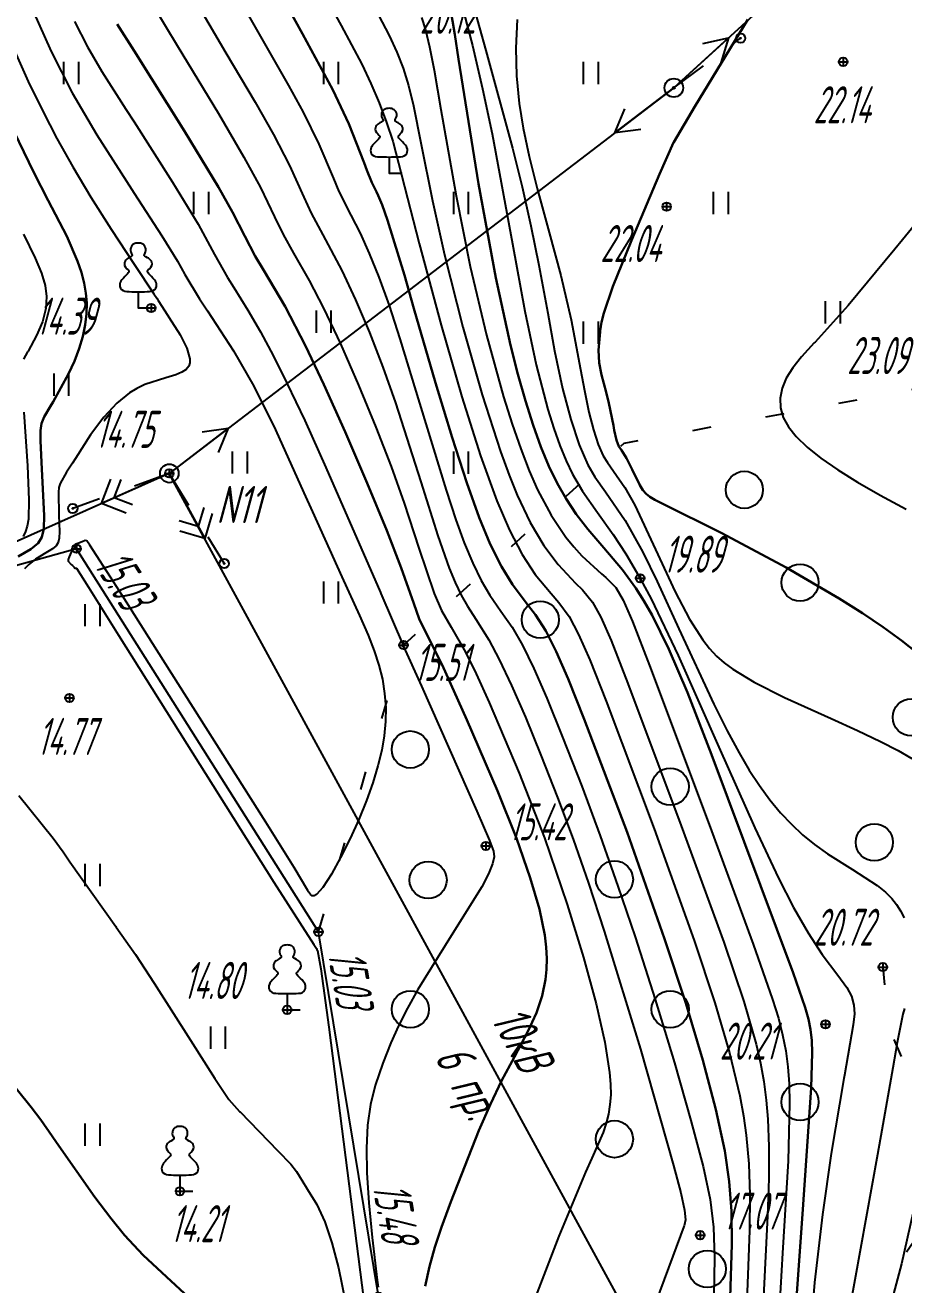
# Model space of a CAD drawing. Extents: x 1233805 to 1234355, y 654698 to 655114.
# Drawn here: x 1234192.39 to 1234216.06, y 654928.25 to 654962.2 of the extents above; entities that cross this region are included whole.
import ezdxf

# ---------------------------------------------------------------- set-up
doc = ezdxf.new("R2010")
doc.units = 0
doc.linetypes.add('ИИDash_05_15', pattern=[2, 0.5, -1.5])
doc.linetypes.add('ИИDash_10_10', pattern=[2, 1, -1])
for name, color, linetype, lineweight in [('ИИ_ГОРИЗОНТАЛИ_ОСН', 32, 'Continuous', 25), ('ИИ_ГОРИЗОНТАЛИ_УТОЛЩ', 32, 'Continuous', 30), ('ИИ_ЛЭП_ВН', 250, 'Continuous', 25), ('ИИ_ЛЭП_НН', 250, 'Continuous', 25), ('ИИ_ОГРАДЫ', 7, 'Continuous', 25), ('ИИ_ОТМЕТКИ', 7, 'Continuous', 25), ('ИИ_УГОДЬЯ', 7, 'Continuous', 25)]:
    doc.layers.add(name, color=color, linetype=linetype, lineweight=lineweight)
doc.styles.add('VNIPISIMPLEXCUR', font='simplex.shx', dxfattribs={"width": 0.8, "oblique": 15})
doc.styles.add('ГОСТ 2.304 КУРСИВ', font='cs_gost2304.shx', dxfattribs={"oblique": 15})
doc.linetypes.add('ИИ054741_6', pattern='A,2,-0.5,[35,3dservice.shx,S=1,R=0,X=0,Y=0],-0.5,2', length=5)

# ---------------------------------------------------------------- blocks, each defined once
blk = doc.blocks.new('ИИ05401')
at = {"color": 0, "linetype": 'Continuous', "lineweight": 25}
for points in [[(-0.4, 1.2), (-0.4, 0)], [(0.4, 1.2), (0.4, 0)]]:
    blk.add_lwpolyline(points, dxfattribs=at)
blk = doc.blocks.new('ИИ053881')
at = {"color": 0, "linetype": 'Continuous', "lineweight": 25}
blk.add_lwpolyline([(0, 0.875), (0.129, 0.876), (0.342, 0.878), (0.479, 0.882), (0.614, 0.891), (0.726, 0.907), (0.816, 0.94), (0.906, 1), (0.956, 1.071), (0.983, 1.151), (0.991, 1.231), (0.986, 1.295), (0.963, 1.379), (0.932, 1.445), (0.884, 1.516), (0.798, 1.61), (0.719, 1.692), (0.646, 1.766), (0.575, 1.842), (0.536, 1.889), (0.511, 1.929), (0.501, 1.967), (0.504, 1.992), (0.518, 2.017), (0.545, 2.049), (0.608, 2.115), (0.679, 2.198), (0.732, 2.29), (0.745, 2.372), (0.736, 2.444), (0.709, 2.515), (0.672, 2.575), (0.633, 2.617), (0.596, 2.646), (0.548, 2.678), (0.495, 2.709), (0.408, 2.76), (0.363, 2.789), (0.336, 2.812), (0.324, 2.831), (0.321, 2.846), (0.325, 2.865), (0.335, 2.89), (0.353, 2.928), (0.372, 2.968), (0.4, 3.034), (0.413, 3.103), (0.412, 3.19), (0.398, 3.247), (0.363, 3.319), (0.32, 3.377), (0.284, 3.414), (0.246, 3.444), (0.181, 3.476), (0.125, 3.489), (0.07, 3.496), (0, 3.5), (-0.07, 3.496), (-0.125, 3.489), (-0.181, 3.476), (-0.246, 3.444), (-0.284, 3.414), (-0.32, 3.377), (-0.363, 3.319), (-0.398, 3.247), (-0.412, 3.19), (-0.413, 3.103), (-0.4, 3.034), (-0.372, 2.968), (-0.353, 2.928), (-0.335, 2.89), (-0.325, 2.865), (-0.321, 2.846), (-0.324, 2.831), (-0.336, 2.812), (-0.363, 2.789), (-0.408, 2.76), (-0.495, 2.709), (-0.548, 2.678), (-0.596, 2.646), (-0.633, 2.617), (-0.672, 2.575), (-0.709, 2.515), (-0.736, 2.444), (-0.745, 2.372), (-0.732, 2.29), (-0.679, 2.198), (-0.608, 2.115), (-0.545, 2.049), (-0.518, 2.017), (-0.504, 1.992), (-0.501, 1.967), (-0.511, 1.929), (-0.536, 1.889), (-0.575, 1.842), (-0.646, 1.766), (-0.719, 1.692), (-0.798, 1.61), (-0.884, 1.516), (-0.932, 1.445), (-0.963, 1.379), (-0.986, 1.295), (-0.991, 1.231), (-0.983, 1.151), (-0.956, 1.071), (-0.906, 1), (-0.816, 0.94), (-0.726, 0.907), (-0.614, 0.891), (-0.479, 0.882), (-0.342, 0.878), (-0.129, 0.876)], close=True, dxfattribs=at)
blk.add_lwpolyline([(0, 0.875), (0, 0), (0.7, 0)], dxfattribs=at)
blk = doc.blocks.new('ИИ05368')
at = {"color": 0, "linetype": 'Continuous'}
blk.add_circle((0, 0), 1, dxfattribs=at)
blk = doc.blocks.new('ИИ051144')
at = {"color": 0, "linetype": 'Continuous', "lineweight": 25, "flags": 128}
for points in [[(2.775, 0.707), (4, 0), (2.775, -0.707)], [(4, 0), (0, 0)]]:
    blk.add_lwpolyline(points, dxfattribs=at)
blk = doc.blocks.new('ИИ051081')
at = {"linetype": 'Continuous', "lineweight": 25}
blk.add_hatch(color=0, dxfattribs=at).paths.add_polyline_path([(-0.05, 0, 1), (0.05, 0, 1)])
at = {"color": 0, "linetype": 'Continuous', "lineweight": 25}
for radius in [0.5, 0.05]:
    blk.add_circle((0, 0), radius, dxfattribs=at)
blk = doc.blocks.new('ИИ051141')
at = {"color": 0, "linetype": 'Continuous', "lineweight": 25, "flags": 128}
for points in [[(2.5, 0.75), (3.25, 0), (2.5, -0.75)], [(3, 1), (4, 0), (3, -1)], [(0, 0), (4, 0)]]:
    blk.add_lwpolyline(points, dxfattribs=at)
blk = doc.blocks.new('PICKET')
at = {"color": 0, "linetype": 'Continuous', "lineweight": 25}
for p, q in [((-0.23, 0), (0.23, 0)), ((0, 0.23), (0, -0.23))]:
    blk.add_line(p, q, dxfattribs=at)
blk.add_circle((0, 0), 0.23, dxfattribs=at)
at = {"color": 0, "linetype": 'Continuous', "style": 'VNIPISIMPLEXCUR', "oblique": 15, "width": 0.8}
blk.add_attdef('OTMETKA', (1.25, 0.3), '', height=2, dxfattribs=at)
at = {"color": 8, "linetype": 'Continuous', "style": 'VNIPISIMPLEXCUR', "oblique": 15, "width": 0.8, "flags": 1}
blk.add_attdef('NOMER', (1.25, -2.7), '', height=2, dxfattribs=at)

msp = doc.modelspace()

# ---------------------------------------------------------------- linework, layer by layer
at = {"layer": 'ИИ_ГОРИЗОНТАЛИ_ОСН', "flags": 128}
for points, elevation in [([(1234203.976, 654963.427), (1234204.438, 654961.649), (1234204.708, 654960.489), (1234204.967, 654959.269), (1234205.52, 654956.309), (1234205.852, 654954.494), (1234206.16, 654953.042), (1234206.471, 654951.846), (1234206.63, 654951.332), (1234206.794, 654950.872), (1234206.962, 654950.462), (1234207.136, 654950.101), (1234207.407, 654949.64), (1234207.812, 654949.064), (1234208.229, 654948.477), (1234208.571, 654947.95), (1234208.91, 654947.372), (1234209.251, 654946.735), (1234209.981, 654945.21), (1234211.08, 654942.741), (1234212.045, 654940.568), (1234212.686, 654939.206), (1234213.092, 654938.423), (1234213.486, 654937.739), (1234213.865, 654937.155), (1234214.28, 654936.596), (1234214.527, 654936.26), (1234214.649, 654936.026), (1234214.715, 654935.791), (1234214.73, 654935.553), (1234214.695, 654935.259), (1234214.465, 654933.904), (1234214.448, 654933.809), (1234214.108, 654931.791), (1234213.867, 654930.143), (1234213.657, 654928.315), (1234213.49, 654926.363)], 20.5), ([(1234197.9, 654963.354), (1234198.87, 654961.646), (1234199.487, 654960.574), (1234199.881, 654959.855), (1234200.304, 654958.995), (1234200.7, 654958.065), (1234200.844, 654957.715), (1234201.16, 654957.078), (1234201.411, 654956.599), (1234201.662, 654956.051), (1234201.918, 654955.411), (1234202.192, 654954.644), (1234202.486, 654953.744), (1234203.012, 654952.012), (1234203.731, 654949.664), (1234203.993, 654948.871), (1234204.219, 654948.246), (1234204.446, 654947.697), (1234204.674, 654947.231), (1234204.908, 654946.834), (1234205.209, 654946.406), (1234205.511, 654945.972), (1234205.789, 654945.488), (1234206.094, 654944.863), (1234206.442, 654944.065), (1234206.87, 654943.011), (1234207.383, 654941.687), (1234207.88, 654940.347), (1234208.359, 654938.993), (1234208.821, 654937.627), (1234209.362, 654935.94), (1234209.883, 654934.229), (1234210.327, 654932.678), (1234210.652, 654931.436), (1234210.842, 654930.547), (1234210.932, 654929.805), (1234210.957, 654928.967), (1234210.93, 654927.496)], 17.5), ([(1234200.365, 654963.177), (1234200.901, 654962.19), (1234201.459, 654961.148), (1234201.705, 654960.631), (1234201.93, 654960.105), (1234202.129, 654959.579), (1234202.296, 654959.07), (1234202.532, 654958.168), (1234203.001, 654956.314), (1234203.594, 654954.118), (1234204.156, 654952.18), (1234204.659, 654950.594), (1234205.096, 654949.38), (1234205.436, 654948.589), (1234205.781, 654947.931), (1234206.133, 654947.398), (1234206.559, 654946.887), (1234206.771, 654946.644), (1234207.043, 654946.261), (1234207.3, 654945.78), (1234207.598, 654945.096), (1234208.039, 654943.978), (1234209.333, 654940.539), (1234210.413, 654937.53), (1234210.974, 654935.847), (1234211.368, 654934.505), (1234211.644, 654933.34), (1234211.743, 654932.803), (1234211.817, 654932.286), (1234211.887, 654931.512), (1234211.914, 654930.672), (1234211.903, 654929.716), (1234211.848, 654928.288), (1234211.802, 654927.168)], 18.5), ([(1234204.288, 654963.36), (1234204.801, 654961.519), (1234205.523, 654958.885), (1234205.781, 654957.839), (1234206.015, 654956.792), (1234206.228, 654955.735), (1234206.467, 654954.442), (1234206.654, 654953.423), (1234206.869, 654952.406), (1234207.086, 654951.569), (1234207.312, 654950.888), (1234207.55, 654950.349), (1234207.741, 654950.026), (1234208.025, 654949.623), (1234208.556, 654948.847), (1234209.031, 654948), (1234209.419, 654947.202), (1234210.003, 654945.927), (1234210.943, 654943.897), (1234211.302, 654943.18), (1234211.624, 654942.584), (1234211.897, 654942.124), (1234212.174, 654941.704), (1234212.454, 654941.321), (1234212.74, 654940.974), (1234213.031, 654940.662), (1234213.334, 654940.379), (1234213.653, 654940.117), (1234214.009, 654939.862), (1234214.674, 654939.444), (1234215.346, 654939.012), (1234215.565, 654938.836), (1234215.742, 654938.659), (1234215.866, 654938.502), (1234215.975, 654938.33), (1234216.069, 654938.143)], 21), ([(1234192.444, 654962.943), (1234193.094, 654961.495), (1234193.656, 654960.38), (1234194.317, 654959.244), (1234195.262, 654957.768), (1234195.324, 654957.674), (1234196.072, 654956.52), (1234196.494, 654955.838), (1234196.696, 654955.477), (1234197.085, 654954.821), (1234197.298, 654954.502), (1234197.999, 654953.423), (1234198.551, 654952.469), (1234199.137, 654951.295), (1234199.9, 654949.598), (1234200.128, 654949.082), (1234200.922, 654947.331), (1234201.398, 654946.29), (1234201.631, 654945.76), (1234201.794, 654945.342), (1234201.921, 654944.949), (1234202.013, 654944.573), (1234202.075, 654944.192), (1234202.105, 654943.814), (1234202.101, 654943.434), (1234202.064, 654943.051), (1234201.996, 654942.66), (1234201.892, 654942.236), (1234201.754, 654941.783), (1234201.583, 654941.304), (1234201.376, 654940.796), (1234201.143, 654940.279), (1234200.889, 654939.77), (1234200.639, 654939.317), (1234200.41, 654938.96), (1234200.24, 654938.769), (1234200.175, 654938.733), (1234200.121, 654938.732), (1234200.074, 654938.766), (1234200.024, 654938.842), (1234200.002, 654938.881), (1234199.636, 654939.499), (1234198.873, 654940.723), (1234195.935, 654945.36), (1234195.009, 654946.818), (1234194.767, 654947.2), (1234194.134, 654948.187), (1234194.048, 654948.301), (1234194.005, 654948.315), (1234193.923, 654948.279), (1234193.806, 654948.23), (1234193.759, 654948.215), (1234193.737, 654948.202), (1234193.731, 654948.15), (1234193.729, 654948.131), (1234193.709, 654948.091), (1234193.692, 654948.08), (1234193.654, 654948.053), (1234193.636, 654948.015), (1234193.629, 654947.993), (1234193.577, 654947.875), (1234193.573, 654947.867), (1234193.545, 654947.8), (1234193.549, 654947.753), (1234193.628, 654947.668), (1234193.664, 654947.637), (1234193.707, 654947.589), (1234193.732, 654947.565), (1234193.741, 654947.569), (1234193.772, 654947.563), (1234194.096, 654947.052), (1234194.904, 654945.759), (1234199.087, 654939.099), (1234200.168, 654937.423), (1234200.17, 654937.42), (1234200.237, 654937.315), (1234200.25, 654937.29), (1234200.267, 654937.26), (1234200.267, 654937.259), (1234200.356, 654936.763), (1234200.57, 654935.195), (1234201.708, 654926.275)], 15), ([(1234196.879, 654963.025), (1234197.799, 654961.459), (1234198.588, 654960.123), (1234199.083, 654959.25), (1234199.514, 654958.416), (1234199.901, 654957.565), (1234200.092, 654957.136), (1234200.406, 654956.55), (1234200.92, 654955.586), (1234201.289, 654954.796), (1234201.664, 654953.914), (1234202.025, 654952.984), (1234202.367, 654952.024), (1234203.048, 654949.897), (1234203.51, 654948.436), (1234203.816, 654947.564), (1234203.976, 654947.176), (1234204.138, 654946.838), (1234204.307, 654946.538), (1234204.534, 654946.187), (1234204.881, 654945.636), (1234205.163, 654945.102), (1234205.491, 654944.406), (1234205.865, 654943.549), (1234206.286, 654942.527), (1234206.735, 654941.383), (1234207.149, 654940.263), (1234207.563, 654939.073), (1234207.988, 654937.779), (1234208.963, 654934.6), (1234209.86, 654931.47), (1234210.051, 654930.732), (1234210.152, 654930.262), (1234210.179, 654930.002), (1234210.141, 654929.836), (1234210.137, 654929.826), (1234210.046, 654929.58), (1234209.285, 654927.524)], 17), ([(1234191.57, 654962.689), (1234192.469, 654960.685), (1234192.862, 654959.881), (1234193.247, 654959.143), (1234193.673, 654958.385), (1234194.16, 654957.569), (1234194.703, 654956.703), (1234195.324, 654955.755), (1234195.859, 654954.961), (1234195.94, 654954.841), (1234195.974, 654954.784), (1234196.233, 654954.372), (1234196.263, 654954.328), (1234196.564, 654953.854), (1234196.744, 654953.496), (1234196.822, 654953.212), (1234196.822, 654953.101), (1234196.796, 654953.009), (1234196.728, 654952.92), (1234196.614, 654952.844), (1234196.451, 654952.778), (1234196.181, 654952.698), (1234195.616, 654952.513), (1234195.395, 654952.41), (1234195.198, 654952.292), (1234194.859, 654952.016), (1234194.51, 654951.637), (1234194.153, 654951.16), (1234193.742, 654950.524), (1234193.662, 654950.396), (1234193.508, 654950.155), (1234193.329, 654949.85), (1234193.298, 654949.744), (1234193.285, 654949.611), (1234193.301, 654948.982), (1234193.316, 654948.557), (1234193.31, 654948.372), (1234193.283, 654948.254), (1234193.228, 654948.168), (1234193.126, 654948.086), (1234192.947, 654947.978), (1234192.668, 654947.808), (1234192.485, 654947.665), (1234192.375, 654947.546)], 14.5), ([(1234195.859, 654962.696), (1234196.489, 654961.656), (1234197.596, 654959.824), (1234198.284, 654958.644), (1234198.727, 654957.825), (1234199.11, 654957.034), (1234199.34, 654956.557), (1234199.623, 654956.06), (1234200.044, 654955.322), (1234200.43, 654954.574), (1234200.884, 654953.609), (1234201.374, 654952.495), (1234201.84, 654951.364), (1234202.248, 654950.304), (1234202.596, 654949.321), (1234202.998, 654948.103), (1234203.412, 654946.882), (1234203.61, 654946.429), (1234203.87, 654945.972), (1234204.251, 654945.3), (1234204.538, 654944.716), (1234204.889, 654943.948), (1234205.702, 654942.044), (1234206.382, 654940.299), (1234206.993, 654938.5), (1234207.43, 654937.071), (1234207.77, 654935.824), (1234208.006, 654934.788), (1234208.136, 654933.973), (1234208.161, 654933.659), (1234208.164, 654933.373), (1234208.145, 654933.107), (1234208.105, 654932.852), (1234208.044, 654932.61), (1234207.958, 654932.355), (1234207.659, 654931.666), (1234207.485, 654931.282), (1234206.771, 654929.563), (1234205.69, 654926.757)], 16.5), ([(1234201.908, 654962.469), (1234202.197, 654961.922), (1234202.406, 654961.476), (1234202.573, 654961.044), (1234202.718, 654960.572), (1234202.851, 654960.029), (1234203.05, 654959.032), (1234203.364, 654957.463), (1234203.691, 654956.007), (1234204.182, 654954.061), (1234204.699, 654952.238), (1234205.192, 654950.713), (1234205.425, 654950.076), (1234205.646, 654949.529), (1234205.993, 654948.799), (1234206.36, 654948.178), (1234206.746, 654947.662), (1234207.218, 654947.164), (1234207.401, 654946.98), (1234207.671, 654946.651), (1234207.902, 654946.241), (1234208.175, 654945.612), (1234208.623, 654944.461), (1234210.066, 654940.62), (1234211.209, 654937.481), (1234211.752, 654935.888), (1234212.083, 654934.74), (1234212.2, 654934.225), (1234212.29, 654933.727), (1234212.355, 654933.229), (1234212.399, 654932.712), (1234212.426, 654931.975), (1234212.423, 654931.116), (1234212.389, 654930.111), (1234212.316, 654928.65), (1234212.243, 654927.202)], 19), ([(1234203.068, 654962.404), (1234203.173, 654962.076), (1234203.283, 654961.619), (1234203.406, 654960.988), (1234203.589, 654959.927), (1234203.998, 654957.6), (1234204.38, 654955.7), (1234204.817, 654953.845), (1234205.277, 654952.179), (1234205.509, 654951.444), (1234205.74, 654950.78), (1234205.97, 654950.191), (1234206.196, 654949.678), (1234206.558, 654948.998), (1234206.957, 654948.405), (1234207.167, 654948.145), (1234207.389, 654947.901), (1234207.915, 654947.417), (1234208.031, 654947.317), (1234208.299, 654947.042), (1234208.503, 654946.704), (1234208.752, 654946.128), (1234209.207, 654944.944), (1234210.815, 654940.657), (1234212.005, 654937.433), (1234212.526, 654935.944), (1234212.681, 654935.433), (1234212.796, 654934.986), (1234212.88, 654934.557), (1234212.936, 654934.127), (1234212.969, 654933.667), (1234212.981, 654933.137), (1234212.941, 654931.594), (1234212.796, 654929.1), (1234212.683, 654927.236)], 19.5), ([(1234193.718, 654962.304), (1234194.066, 654961.617), (1234194.457, 654960.948), (1234195.102, 654959.936), (1234195.324, 654959.593), (1234196.36, 654957.965), (1234197.049, 654956.835), (1234197.493, 654956.022), (1234197.837, 654955.4), (1234198.01, 654955.126), (1234198.387, 654954.519), (1234198.727, 654953.931), (1234199.078, 654953.276), (1234199.441, 654952.554), (1234199.92, 654951.543), (1234200.494, 654950.277), (1234201.96, 654946.909), (1234201.971, 654946.883), (1234202.584, 654945.459), (1234202.585, 654945.458), (1234203.064, 654944.383), (1234204.554, 654941.016), (1234204.898, 654940.223), (1234205.004, 654939.941), (1234205.025, 654939.785), (1234204.984, 654939.593), (1234204.873, 654939.326), (1234204.689, 654938.979), (1234203.867, 654937.653), (1234202.969, 654936.21), (1234202.686, 654935.704), (1234202.447, 654935.232), (1234202.244, 654934.774), (1234202.028, 654934.221), (1234201.821, 654933.626), (1234201.694, 654933.11), (1234201.615, 654932.55), (1234201.585, 654931.932), (1234201.599, 654931.271), (1234201.651, 654930.464), (1234201.74, 654929.524), (1234201.873, 654928.377), (1234201.896, 654928.19)], 15.5), ([(1234205.641, 654962.352), (1234205.606, 654961.582), (1234205.624, 654960.831), (1234205.697, 654960.091), (1234205.806, 654959.427), (1234205.969, 654958.664), (1234206.185, 654957.795), (1234206.506, 654956.612), (1234206.82, 654955.451), (1234207.098, 654954.26), (1234207.353, 654952.924), (1234207.457, 654952.352), (1234207.579, 654951.77), (1234207.701, 654951.292), (1234207.829, 654950.903), (1234207.965, 654950.597), (1234208.074, 654950.413), (1234208.238, 654950.183), (1234208.542, 654949.744), (1234208.812, 654949.265), (1234209.373, 654948.073), (1234209.902, 654946.93), (1234210.285, 654946.192), (1234210.645, 654945.63), (1234210.828, 654945.402), (1234211.019, 654945.198), (1234211.224, 654945.015), (1234211.453, 654944.841), (1234212.029, 654944.492), (1234212.846, 654944.082), (1234214.1, 654943.512), (1234214.813, 654943.191), (1234215.434, 654942.898), (1234215.91, 654942.651), (1234216.277, 654942.432)], 21.5), ([(1234217.569, 654958.3), (1234216.024, 654956.419), (1234215.818, 654956.164), (1234214.561, 654954.642), (1234213.67, 654953.661), (1234213.648, 654953.639), (1234213.302, 654953.262), (1234213.067, 654952.966), (1234212.894, 654952.684), (1234212.782, 654952.416), (1234212.73, 654952.148), (1234212.741, 654951.887), (1234212.814, 654951.63), (1234212.95, 654951.377), (1234213.163, 654951.112), (1234213.456, 654950.829), (1234213.829, 654950.529), (1234214.283, 654950.212), (1234214.813, 654949.88), (1234215.426, 654949.53), (1234216.123, 654949.159)], 22.5), ([(1234192.348, 654956.564), (1234192.66, 654955.918), (1234192.829, 654955.518), (1234192.93, 654955.185), (1234192.968, 654954.89), (1234192.945, 654954.563), (1234192.854, 654954.209), (1234192.698, 654953.833), (1234192.47, 654953.418), (1234192.455, 654953.392), (1234192.348, 654953.196)], 13.5), ([(1234192.358, 654951.772), (1234192.454, 654950.322), (1234192.491, 654949.409), (1234192.476, 654948.883), (1234192.447, 654948.7), (1234192.402, 654948.55), (1234192.337, 654948.422)], 13.5), ([(1234192.22, 654941.44), (1234193.146, 654940.286), (1234193.412, 654939.918), (1234193.598, 654939.653), (1234194.832, 654937.911), (1234194.846, 654937.892), (1234195.365, 654937.149), (1234195.869, 654936.382), (1234196.843, 654934.848), (1234197.5, 654933.811), (1234197.878, 654933.244), (1234198.163, 654932.926), (1234198.179, 654932.91), (1234199.201, 654931.865), (1234199.548, 654931.499), (1234199.703, 654931.308), (1234199.769, 654931.192), (1234199.966, 654930.864), (1234199.995, 654930.823), (1234200.248, 654930.415), (1234200.46, 654929.952), (1234200.656, 654929.382), (1234200.832, 654928.711), (1234201.021, 654927.781)], 14.5), ([(1234216.075, 654935.696), (1234216.038, 654935.547), (1234215.876, 654934.738), (1234215.846, 654934.568), (1234215.763, 654934.097), (1234215.465, 654932.421), (1234215.35, 654931.764), (1234214.592, 654927.543)], 21), ([(1234216.301, 654930.168), (1234215.994, 654928.818), (1234215.787, 654928.006)], 21.5)]:
    msp.add_lwpolyline(points, dxfattribs=dict(at, elevation=elevation))
at = {"layer": 'ИИ_ГОРИЗОНТАЛИ_УТОЛЩ', "flags": 128}
for points, elevation in [([(1234198.92, 654963.683), (1234199.858, 654961.968), (1234200.68, 654960.46), (1234201.108, 654959.538), (1234201.522, 654958.49), (1234201.596, 654958.293), (1234201.732, 654957.956), (1234201.853, 654957.706), (1234201.901, 654957.611), (1234202.012, 654957.356), (1234202.154, 654956.948), (1234202.605, 654955.464), (1234202.865, 654954.562), (1234203.445, 654952.563), (1234203.893, 654951.083), (1234204.286, 654949.869), (1234204.623, 654948.929), (1234204.921, 654948.209), (1234205.219, 654947.611), (1234205.52, 654947.121), (1234205.891, 654946.631), (1234206.141, 654946.308), (1234206.416, 654945.874), (1234206.697, 654945.321), (1234207.02, 654944.581), (1234207.454, 654943.494), (1234208.605, 654940.446), (1234209.617, 654937.578), (1234210.184, 654935.843), (1234210.645, 654934.304), (1234210.995, 654932.974), (1234211.235, 654931.861), (1234211.357, 654931.039), (1234211.416, 654930.234), (1234211.425, 654929.338), (1234211.387, 654927.918)], 18), ([(1234203.766, 654963.116), (1234203.961, 654961.947), (1234204.065, 654961.281), (1234204.605, 654957.926), (1234205.07, 654955.393), (1234205.465, 654953.58), (1234205.665, 654952.791), (1234205.867, 654952.072), (1234206.073, 654951.421), (1234206.284, 654950.835), (1234206.5, 654950.313), (1234206.721, 654949.853), (1234206.962, 654949.431), (1234207.235, 654949.024), (1234207.545, 654948.621), (1234207.977, 654948.114), (1234208.481, 654947.517), (1234208.84, 654947.031), (1234209.058, 654946.686), (1234209.278, 654946.3), (1234209.731, 654945.379), (1234210.229, 654944.214), (1234210.882, 654942.542), (1234213.08, 654936.656), (1234213.406, 654935.722), (1234213.49, 654935.414), (1234213.546, 654935.133), (1234213.579, 654934.838), (1234213.593, 654934.507), (1234213.563, 654933.562), (1234213.329, 654930.155), (1234213.124, 654927.27)], 20), ([(1234194.865, 654962.228), (1234195.324, 654961.512), (1234196.686, 654959.348), (1234197.603, 654957.832), (1234197.978, 654957.163), (1234198.312, 654956.512), (1234198.589, 654955.979), (1234198.823, 654955.588), (1234199.393, 654954.615), (1234199.939, 654953.562), (1234200.435, 654952.516), (1234201.008, 654951.242), (1234201.606, 654949.854), (1234202.13, 654948.584), (1234202.521, 654947.573), (1234202.862, 654946.613), (1234203.009, 654946.199), (1234203.221, 654945.757), (1234203.621, 654944.964), (1234204.292, 654943.478), (1234205.118, 654941.561), (1234205.629, 654940.293), (1234205.999, 654939.22), (1234206.243, 654938.375), (1234206.386, 654937.674), (1234206.426, 654937.348), (1234206.443, 654937.041), (1234206.439, 654936.75), (1234206.412, 654936.476), (1234206.32, 654936.043), (1234206.161, 654935.582), (1234205.933, 654935.081), (1234205.569, 654934.391), (1234205.227, 654933.746), (1234204.926, 654933.122), (1234204.614, 654932.409), (1234203.859, 654930.489), (1234203.608, 654929.807), (1234203.431, 654929.269), (1234203.285, 654928.743), (1234203.168, 654928.217)], 16), ([(1234211.855, 654962.351), (1234210.43, 654960.005), (1234209.862, 654959.046), (1234209.859, 654959.042), (1234209.858, 654959.038), (1234209.476, 654958.182), (1234208.721, 654956.399), (1234208.223, 654955.159), (1234207.976, 654954.439), (1234207.917, 654954.196), (1234207.884, 654953.963), (1234207.88, 654953.922), (1234207.869, 654953.833), (1234207.836, 654953.442), (1234207.855, 654953.104), (1234207.917, 654952.778), (1234208.039, 654952.306), (1234208.116, 654952.017), (1234208.239, 654951.407), (1234208.259, 654951.281), (1234208.317, 654951.015), (1234208.38, 654950.845), (1234208.451, 654950.743), (1234208.593, 654950.53), (1234208.741, 654950.221), (1234208.947, 654949.799), (1234209.032, 654949.668), (1234209.119, 654949.569), (1234209.219, 654949.488), (1234209.353, 654949.41), (1234209.534, 654949.322), (1234211.159, 654948.507), (1234212.888, 654947.582), (1234214.323, 654946.748), (1234214.948, 654946.354), (1234215.507, 654945.977), (1234216, 654945.618), (1234216.427, 654945.278)], 22), ([(1234191.826, 654959.882), (1234192.62, 654958.229), (1234193.013, 654957.477), (1234193.511, 654956.51), (1234193.801, 654955.842), (1234193.905, 654955.537), (1234193.98, 654955.251), (1234194.028, 654954.978), (1234194.05, 654954.714), (1234194.044, 654954.424), (1234194.008, 654954.122), (1234193.941, 654953.808), (1234193.844, 654953.483), (1234193.718, 654953.148), (1234193.562, 654952.802), (1234193.148, 654952.053), (1234193.075, 654951.932), (1234192.905, 654951.641), (1234192.831, 654951.464), (1234192.8, 654951.279), (1234192.801, 654950.998), (1234192.843, 654950.23), (1234192.904, 654948.983), (1234192.893, 654948.628), (1234192.843, 654948.402), (1234192.738, 654948.237), (1234192.544, 654948.082), (1234192.202, 654947.876)], 14), ([(1234190.777, 654935.243), (1234192.552, 654933.039), (1234192.815, 654932.695), (1234193.117, 654932.257), (1234193.236, 654932.082), (1234194.268, 654930.612), (1234194.696, 654930.046), (1234195.067, 654929.591), (1234195.566, 654929.052), (1234196.196, 654928.467), (1234196.803, 654927.906)], 14)]:
    msp.add_lwpolyline(points, dxfattribs=dict(at, elevation=elevation))
at = {"layer": 'ИИ_ЛЭП_ВН', "flags": 128}
msp.add_lwpolyline([(1234249.351, 654825.911), (1234230.643, 654877.053), (1234219.422, 654907.631), (1234196.274, 654950.12), (1234161.978, 654934.825)], dxfattribs=at)
at = {"layer": 'ИИ_ЛЭП_ВН', "linetype": 'ИИDash_10_10', "flags": 128}
for points in [[(1234196.274, 654950.12), (1234193.673, 654949.175)], [(1234196.274, 654950.12), (1234197.751, 654947.689)]]:
    msp.add_lwpolyline(points, dxfattribs=at)
at = {"layer": 'ИИ_ЛЭП_НН', "flags": 128}
msp.add_lwpolyline([(1234238.68, 654986.811), (1234209.864, 654960.512), (1234196.274, 654950.12)], dxfattribs=at)
at = {"layer": 'ИИ_ЛЭП_НН', "linetype": 'ИИDash_10_10', "flags": 128}
msp.add_lwpolyline([(1234209.864, 654960.512), (1234211.665, 654961.848)], dxfattribs=at)
at = {"layer": 'ИИ_ОГРАДЫ', "linetype": 'ИИ054741_6'}
msp.add_lwpolyline([(1234185.975, 654889.921), (1234186.562, 654886.43), (1234208.486, 654890.015), (1234204.766, 654910.622), (1234200.29, 654937.766), (1234193.773, 654948.091), (1234182.399, 654944.919), (1234182.203, 654935.122), (1234181.26, 654935.301), (1234178.892, 654929.054), (1234185.246, 654894.641)], dxfattribs=at)
at = {"layer": 'ИИ_УГОДЬЯ', "linetype": 'ИИDash_05_15', "flags": 128}
for points in [[(1234200.29, 654937.766), (1234202.585, 654945.494), (1234208.527, 654950.934), (1234216.684, 654952.455), (1234220.561, 654953.83), (1234220.811, 654957.645), (1234221.749, 654959.396), (1234223.125, 654959.083), (1234224.751, 654957.582), (1234226.565, 654957.395), (1234228.685, 654957.574)], [(1234217.472, 654937.196), (1234215.494, 654936.815), (1234215.668, 654935.148), (1234217.46, 654931.063), (1234213.665, 654925.533), (1234212.296, 654909.695), (1234213.109, 654902.474), (1234206.626, 654900.319)]]:
    msp.add_lwpolyline(points, dxfattribs=at)

# ---------------------------------------------------------------- block references
at = {"layer": 'ИИ_ЛЭП_ВН', "xscale": 0.5, "yscale": 0.5, "zscale": 0.5}
for rotation in [204.0344054493669, 298.5819875682791]:
    msp.add_blockref('ИИ051141', (1234196.274, 654950.12), dxfattribs=dict(at, rotation=rotation))
at = {"layer": 'ИИ_ЛЭП_ВН'}
for p, xscale, yscale, zscale in [((1234196.274, 654950.12), 0.5, 0.5, 0.5), ((1234193.673, 654949.175), 0.25, 0.25, 0.25), ((1234197.751, 654947.689), 0.25, 0.25, 0.25)]:
    msp.add_blockref('ИИ051081', p, dxfattribs=dict(at, xscale=xscale, yscale=yscale, zscale=zscale))
at = {"layer": 'ИИ_ЛЭП_НН'}
for p, xscale, yscale, zscale, rotation in [((1234209.864, 654960.512), 0.4999999999999997, 0.4999999999999997, 0.4999999999999997, 42.38582031165478), ((1234209.864, 654960.512), 0.4999999999999996, 0.4999999999999996, 0.4999999999999996, 217.4038565375308), ((1234196.274, 654950.12), 0.4999999999999997, 0.4999999999999997, 0.4999999999999997, 37.40385653785869)]:
    msp.add_blockref('ИИ051144', p, dxfattribs=dict(at, xscale=xscale, yscale=yscale, zscale=zscale, rotation=rotation))
for p, xscale, yscale, zscale in [((1234211.665, 654961.848), 0.25, 0.25, 0.25), ((1234209.864, 654960.512), 0.5, 0.5, 0.5)]:
    msp.add_blockref('ИИ051081', p, dxfattribs=dict(at, xscale=xscale, yscale=yscale, zscale=zscale))
at = {"layer": 'ИИ_ОТМЕТКИ'}
ref = msp.add_blockref('PICKET', (1234203.883, 654963.686, 20.117), dxfattribs=dict(at, xscale=0.5, yscale=0.5, zscale=0.5))
ref.add_attrib('OTMETKA', '20.12', (1234203.024, 654961.97, 20.117), dxfattribs={"layer": '0', "color": 0, "linetype": 'Continuous', "height": 1, "style": 'ГОСТ 2.304 КУРСИВ', "oblique": 15, "width": 0.65})
ref = msp.add_blockref('PICKET', (1234214.426, 654961.21, 22.135), dxfattribs=dict(at, xscale=0.5, yscale=0.5, zscale=0.5))
ref.add_attrib('OTMETKA', '22.14', (1234213.628, 654959.555, 22.135), dxfattribs={"layer": '0', "color": 0, "linetype": 'Continuous', "height": 1, "style": 'ГОСТ 2.304 КУРСИВ', "oblique": 15, "width": 0.65})
ref = msp.add_blockref('PICKET', (1234209.672, 654957.309, 22.035), dxfattribs=dict(at, xscale=0.5, yscale=0.5, zscale=0.5))
ref.add_attrib('OTMETKA', '22.04', (1234207.886, 654955.815, 22.035), dxfattribs={"layer": '0', "color": 0, "linetype": 'Continuous', "height": 1, "style": 'ГОСТ 2.304 КУРСИВ', "oblique": 15, "width": 0.65})
ref = msp.add_blockref('PICKET', (1234195.785, 654954.578, 14.389), dxfattribs=dict(at, xscale=0.5, yscale=0.5, zscale=0.5))
ref.add_attrib('OTMETKA', '14.39', (1234192.695, 654953.857, 14.389), dxfattribs={"layer": '0', "color": 0, "linetype": 'Continuous', "height": 1, "style": 'ГОСТ 2.304 КУРСИВ', "oblique": 15, "width": 0.65})
ref = msp.add_blockref('PICKET', (1234216.684, 654952.455, 23.093), dxfattribs=dict(at, xscale=0.5, yscale=0.5, zscale=0.5))
ref.add_attrib('OTMETKA', '23.09', (1234214.534, 654952.797, 23.093), dxfattribs={"layer": '0', "color": 0, "linetype": 'Continuous', "height": 1, "style": 'ГОСТ 2.304 КУРСИВ', "oblique": 15, "width": 0.65})
ref = msp.add_blockref('PICKET', (1234196.274, 654950.12, 14.751), dxfattribs=dict(at, xscale=0.5, yscale=0.5, zscale=0.5))
ref.add_attrib('OTMETKA', '14.75', (1234194.285, 654950.808, 14.751), dxfattribs={"layer": '0', "color": 0, "linetype": 'Continuous', "height": 1, "style": 'ГОСТ 2.304 КУРСИВ', "oblique": 15, "width": 0.65})
ref = msp.add_blockref('PICKET', (1234193.773, 654948.091, 15.03), dxfattribs=dict(at, xscale=0.5, yscale=0.5, zscale=0.5))
ref.add_attrib('OTMETKA', '15.03', (1234194.233, 654947.643, 15.03), dxfattribs={"layer": '0', "color": 0, "linetype": 'Continuous', "height": 1, "rotation": 302.2582, "style": 'ГОСТ 2.304 КУРСИВ', "oblique": 15, "width": 0.65})
ref = msp.add_blockref('PICKET', (1234208.956, 654947.293, 19.889), dxfattribs=dict(at, xscale=0.5, yscale=0.5, zscale=0.5))
ref.add_attrib('OTMETKA', '19.89', (1234209.581, 654947.443, 19.889), dxfattribs={"layer": '0', "color": 0, "linetype": 'Continuous', "height": 1, "style": 'ГОСТ 2.304 КУРСИВ', "oblique": 15, "width": 0.65})
ref = msp.add_blockref('PICKET', (1234202.585, 654945.494, 15.505), dxfattribs=dict(at, xscale=0.5, yscale=0.5, zscale=0.5))
ref.add_attrib('OTMETKA', '15.51', (1234202.871, 654944.527, 15.505), dxfattribs={"layer": '0', "color": 0, "linetype": 'Continuous', "height": 1, "style": 'ГОСТ 2.304 КУРСИВ', "oblique": 15, "width": 0.65})
ref = msp.add_blockref('PICKET', (1234193.582, 654944.068, 14.767), dxfattribs=dict(at, xscale=0.5, yscale=0.5, zscale=0.5))
ref.add_attrib('OTMETKA', '14.77', (1234192.714, 654942.53, 14.767), dxfattribs={"layer": '0', "color": 0, "linetype": 'Continuous', "height": 1, "style": 'ГОСТ 2.304 КУРСИВ', "oblique": 15, "width": 0.65})
ref = msp.add_blockref('PICKET', (1234204.8, 654940.079, 15.417), dxfattribs=dict(at, xscale=0.5, yscale=0.5, zscale=0.5))
ref.add_attrib('OTMETKA', '15.42', (1234205.425, 654940.229, 15.417), dxfattribs={"layer": '0', "color": 0, "linetype": 'Continuous', "height": 1, "style": 'ГОСТ 2.304 КУРСИВ', "oblique": 15, "width": 0.65})
ref = msp.add_blockref('PICKET', (1234215.494, 654936.815, 20.715), dxfattribs=dict(at, xscale=0.5, yscale=0.5, zscale=0.5))
ref.add_attrib('OTMETKA', '20.72', (1234213.624, 654937.387, 20.715), dxfattribs={"layer": '0', "color": 0, "linetype": 'Continuous', "height": 1, "style": 'ГОСТ 2.304 КУРСИВ', "oblique": 15, "width": 0.65})
ref = msp.add_blockref('PICKET', (1234200.29, 654937.766, 15.034), dxfattribs=dict(at, xscale=0.5, yscale=0.5, zscale=0.5))
ref.add_attrib('OTMETKA', '15.03', (1234200.54, 654937.174, 15.034), dxfattribs={"layer": '0', "color": 0, "linetype": 'Continuous', "height": 1, "rotation": 279.3642, "style": 'ГОСТ 2.304 КУРСИВ', "oblique": 15, "width": 0.65})
ref = msp.add_blockref('PICKET', (1234199.45, 654935.661, 14.804), dxfattribs=dict(at, xscale=0.5, yscale=0.5, zscale=0.5))
ref.add_attrib('OTMETKA', '14.80', (1234196.654, 654935.953, 14.804), dxfattribs={"layer": '0', "color": 0, "linetype": 'Continuous', "height": 1, "style": 'ГОСТ 2.304 КУРСИВ', "oblique": 15, "width": 0.65})
ref = msp.add_blockref('PICKET', (1234213.949, 654935.271, 20.206), dxfattribs=dict(at, xscale=0.5, yscale=0.5, zscale=0.5))
ref.add_attrib('OTMETKA', '20.21', (1234211.103, 654934.319, 20.206), dxfattribs={"layer": '0', "color": 0, "linetype": 'Continuous', "height": 1, "style": 'ГОСТ 2.304 КУРСИВ', "oblique": 15, "width": 0.65})
ref = msp.add_blockref('PICKET', (1234196.561, 654930.771, 14.215), dxfattribs=dict(at, xscale=0.5, yscale=0.5, zscale=0.5))
ref.add_attrib('OTMETKA', '14.21', (1234196.302, 654929.398, 14.215), dxfattribs={"layer": '0', "color": 0, "linetype": 'Continuous', "height": 1, "style": 'ГОСТ 2.304 КУРСИВ', "oblique": 15, "width": 0.65})
ref = msp.add_blockref('PICKET', (1234201.912, 654927.93, 15.485), dxfattribs=dict(at, xscale=0.5, yscale=0.5, zscale=0.5))
ref.add_attrib('OTMETKA', '15.48', (1234201.747, 654930.907, 15.485), dxfattribs={"layer": '0', "color": 0, "linetype": 'Continuous', "height": 1, "rotation": 279.3642, "style": 'ГОСТ 2.304 КУРСИВ', "oblique": 15, "width": 0.65})
ref = msp.add_blockref('PICKET', (1234210.575, 654929.588, 17.074), dxfattribs=dict(at, xscale=0.5, yscale=0.5, zscale=0.5))
ref.add_attrib('OTMETKA', '17.07', (1234211.2, 654929.738, 17.074), dxfattribs={"layer": '0', "color": 0, "linetype": 'Continuous', "height": 1, "style": 'ГОСТ 2.304 КУРСИВ', "oblique": 15, "width": 0.65})
at = {"layer": 'ИИ_УГОДЬЯ', "xscale": 0.5, "yscale": 0.5, "zscale": 0.5}
for name, p in [('ИИ05401', (1234193.626, 654960.61)), ('ИИ05401', (1234200.626, 654960.61)), ('ИИ05401', (1234207.626, 654960.61)), ('ИИ053881', (1234202.193, 654958.21, -11.67)), ('ИИ05401', (1234197.126, 654957.11)), ('ИИ05401', (1234204.126, 654957.11)), ('ИИ05401', (1234211.126, 654957.11)), ('ИИ053881', (1234195.435, 654954.578, -11.67)), ('ИИ05401', (1234214.145, 654954.161)), ('ИИ05401', (1234200.426, 654953.91)), ('ИИ05401', (1234207.626, 654953.61)), ('ИИ05401', (1234193.361, 654952.21)), ('ИИ05401', (1234198.167, 654950.114)), ('ИИ05401', (1234204.126, 654950.11)), ('ИИ05368', (1234211.766, 654949.677)), ('ИИ05368', (1234213.266, 654947.177)), ('ИИ05401', (1234200.626, 654946.61)), ('ИИ05401', (1234194.201, 654945.998)), ('ИИ05368', (1234206.266, 654946.177)), ('ИИ05368', (1234216.264, 654943.546)), ('ИИ05368', (1234202.766, 654942.677)), ('ИИ05368', (1234209.766, 654941.677)), ('ИИ05368', (1234215.266, 654940.177)), ('ИИ05368', (1234203.246, 654939.16)), ('ИИ05368', (1234208.266, 654939.177)), ('ИИ05401', (1234194.201, 654938.998)), ('ИИ053881', (1234199.45, 654935.661, -11.67)), ('ИИ05368', (1234202.766, 654935.677)), ('ИИ05368', (1234209.766, 654935.677)), ('ИИ05401', (1234197.582, 654934.611)), ('ИИ05368', (1234213.266, 654933.177)), ('ИИ05401', (1234194.201, 654931.998)), ('ИИ053881', (1234196.561, 654930.771, -11.67)), ('ИИ05368', (1234208.266, 654932.177)), ('ИИ05368', (1234210.766, 654928.677))]:
    msp.add_blockref(name, p, dxfattribs=at)

# ---------------------------------------------------------------- texts
at = {"layer": 'ИИ_ЛЭП_ВН', "style": 'ГОСТ 2.304 КУРСИВ', "oblique": 15, "width": 0.8}
msp.add_text('N11', height=1, dxfattribs=at).set_placement((1234197.54, 654948.78))
for s, p in [('10кВ', (1234204.924, 654935.412)), ('6 пр.', (1234203.402, 654934.386))]:
    msp.add_text(s, height=1, rotation=298.582, dxfattribs=at).set_placement(p)

doc.saveas('drawing.dxf')
